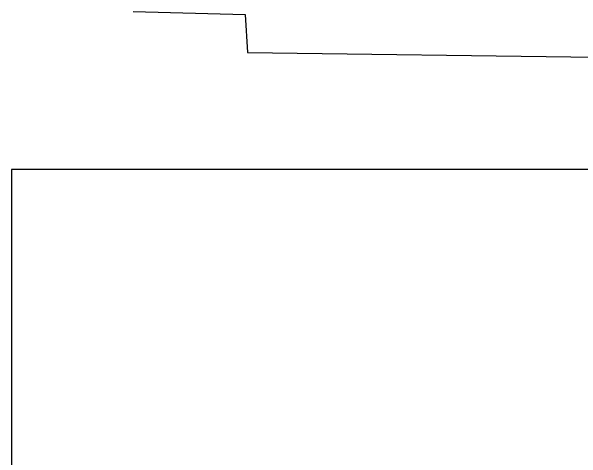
# Model space of a CAD drawing. Extents: x -3693 to 528, y -2672 to 2716.
# Drawn here: x -3693 to -1535, y 1023 to 2716 of the extents above; entities that cross this region are included whole.
import ezdxf

# ---------------------------------------------------------------- set-up
doc = ezdxf.new("R2010")
doc.units = 0
doc.header["$LTSCALE"] = 48
doc.header["$MEASUREMENT"] = 0
doc.layers.add('P-NDCW-N', color=4, linetype='Continuous')

msp = doc.modelspace()

# ---------------------------------------------------------------- linework, layer by layer
at = {"layer": 'DEFPOINTS'}
for p, q in [((354.6, 2117), (-3693.4, 2117)), ((-3693.4, 2117), (-3693.4, -859))]:
    msp.add_line(p, q, dxfattribs=at)
at = {"layer": 'P-NDCW-N'}
for p, q in [((-3232, 2715.7), (-2808, 2703.7)), ((-2808, 2703.7), (-2800, 2559.7)), ((-2800, 2559.7), (528, 2515.7))]:
    msp.add_line(p, q, dxfattribs=at)

doc.saveas('drawing.dxf')
